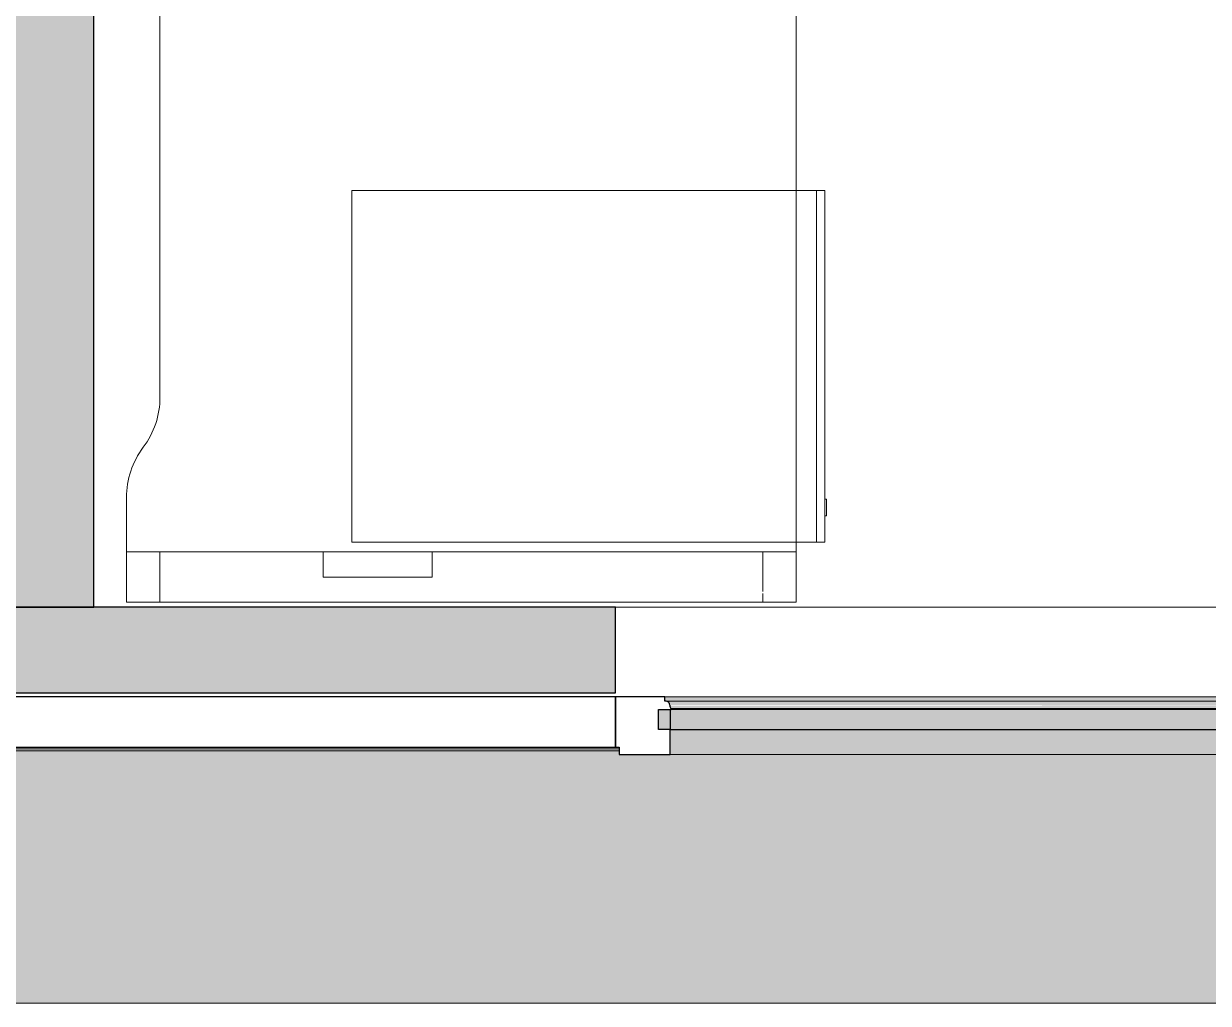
# Model space of a CAD drawing. Header units: millimetres. Extents: x 155927 to 326028, y -36033 to 97293.
# Drawn here: x 217319 to 218734, y 8897 to 10067 of the extents above; entities that cross this region are included whole.
import ezdxf

# ---------------------------------------------------------------- set-up
doc = ezdxf.new("R2010")
doc.units = ezdxf.units.MM
doc.header["$MEASUREMENT"] = 0
for name, color, linetype, lineweight in [('A-GLAZ', 7, 'CONTINUOUS', 9), ('A-WALL-PATT', 7, 'CONTINUOUS', 9), ('I-FURN', 8, 'CONTINUOUS', 9), ('I-WALL', 7, 'CONTINUOUS', 9)]:
    doc.layers.add(name, color=color, linetype=linetype, lineweight=lineweight)

msp = doc.modelspace()

# ---------------------------------------------------------------- hatches: boundary and pattern name
at = {"layer": 'A-GLAZ'}
h = msp.add_hatch(color=256, dxfattribs=at)
h.paths.add_polyline_path([(220856.4, 9255.8), (220853.6, 9257.5), (220854.9, 9256.4), (220856, 9255.9)], flags=0)
h.paths.add_polyline_path([(218089.4, 9255.8), (218086.6, 9257.5), (218087.9, 9256.4), (218089, 9255.9)], flags=0)
h.paths.add_polyline_path([(215322.4, 9255.8), (215319.6, 9257.5), (215320.9, 9256.4), (215322, 9255.9)], flags=0)
for points in [[(219363.8, 9257.5), (219366.6, 9257.5), (219366.6, 9262.5), (218085, 9262.5), (218085, 9257.5), (219362.8, 9257.5)], [(219360.8, 9252.6), (219362.6, 9256.2), (219362.8, 9257.5), (218087.9, 9257), (218090.6, 9253.9), (218091.3, 9252.6), (219360.4, 9252.6)], [(219359.4, 9248.6), (219360.6, 9252.6), (218091, 9251.5), (218092.3, 9248.6), (219351.4, 9248.6)], [(219360.6, 9223.6), (219360.6, 9247.5), (218091, 9247.5), (218091, 9223.6), (218138.2, 9223.6)], [(219360.6, 9193.6), (219360.6, 9223.6), (218091, 9223.6), (218091, 9193.6), (218138.2, 9193.6)], [(222292.8, 8896.6), (222292.8, 8933.6), (222192.8, 8933.6), (222192.8, 9198.3), (222188.5, 9198.3), (222188.5, 9193.6), (220797.2, 9193.6), (220797.2, 9198.3), (219421.5, 9198.3), (219421.5, 9193.6), (218030.2, 9193.6), (218030.2, 9198.3), (216654.5, 9198.3), (216654.5, 9193.6), (215263.2, 9193.6), (215263.2, 9198.3), (215258.8, 9198.3), (215258.8, 8896.6), (222192.8, 8896.6)]]:
    msp.add_hatch(color=256, dxfattribs=at).paths.add_polyline_path(points, flags=0)
h = msp.add_hatch(color=256, dxfattribs=at)
h.paths.add_polyline_path([(219360.6, 9223.6), (219374.6, 9223.6), (219374.6, 9247.5), (219360.6, 9247.5), (219360.6, 9229.8)], flags=0)
h.paths.add_polyline_path([(218077.1, 9223.6), (218091, 9223.6), (218090.8, 9247.5), (218077.1, 9247.5), (218077.1, 9235.4)], flags=0)
h = msp.add_hatch(color=256, dxfattribs=at)
h.paths.add_polyline_path([(222192.8, 9198.3), (222192.8, 9200.4), (222188.5, 9200.4), (222188.5, 9198.3)], flags=0)
h.paths.add_polyline_path([(220564.5, 9198.3), (220797.2, 9198.3), (220797.2, 9200.4), (219421.5, 9200.4), (219421.5, 9198.3), (219431.2, 9198.3)], flags=0)
h.paths.add_polyline_path([(218020.5, 9198.3), (218030.2, 9198.3), (218030.2, 9200.4), (216654.5, 9200.4), (216654.5, 9198.3), (216664.2, 9198.3)], flags=0)
h.paths.add_polyline_path([(215263.2, 9198.3), (215263.2, 9200.4), (215258.8, 9200.4), (215258.8, 9198.3)], flags=0)
at = {"layer": 'A-WALL-PATT'}
for points in [[(217300.8, 9369.6), (217402.8, 9369.6), (217402.8, 13505.6), (217300.8, 13505.6), (217300.8, 10128.1)], [(217923.8, 9267.6), (217923.8, 9369.6), (216760.8, 9369.6), (216760.8, 9267.6), (217531.6, 9267.6)], [(218025.8, 9267.6), (218025.8, 9369.6), (217923.8, 9369.6), (217923.8, 9267.6)]]:
    msp.add_hatch(color=256, dxfattribs=at).paths.add_polyline_path(points, flags=0)

# ---------------------------------------------------------------- linework, layer by layer
at = {"layer": 'A-GLAZ', "lineweight": 30}
for p, q in [((218025.8, 9262.5), (216658.8, 9262.5)), ((218025.8, 9202.6), (218025.8, 9262.5)), ((218085, 9262.5), (218025.8, 9262.5)), ((218025.8, 9262.5), (218025.8, 9202.6)), ((218085, 9257.5), (218085, 9262.5)), ((218086.6, 9257.5), (218085, 9257.5)), ((218077.1, 9223.6), (218077.1, 9247.5)), ((218077.1, 9247.5), (218092.3, 9247.5)), ((219360.6, 9247.5), (218091, 9247.5)), ((218091, 9247.5), (218091, 9223.6)), ((218092.3, 9247.5), (218092.3, 9248.6)), ((218091, 9223.6), (218077.1, 9223.6)), ((218091, 9223.6), (219360.6, 9223.6)), ((218091, 9193.6), (218091, 9223.6)), ((216658.8, 9202.6), (218025.8, 9202.6)), ((218025.8, 9202.6), (218030.2, 9202.6)), ((218030.2, 9202.6), (218030.2, 9193.6)), ((218030.2, 9193.6), (218091, 9193.6))]:
    msp.add_line(p, q, dxfattribs=at)
at = {"layer": 'A-GLAZ'}
for p, q in [((219366.6, 9262.5), (218085, 9262.5)), ((218085, 9257.5), (218086.6, 9257.5)), ((218086.6, 9257.5), (219365.1, 9257.5)), ((218092.3, 9248.6), (219359.4, 9248.6)), ((216654.5, 9200.4), (218030.2, 9200.4)), ((216654.5, 9198.3), (218030.2, 9198.3)), ((218091, 9193.6), (219360.6, 9193.6)), ((215258.8, 8896.6), (222292.8, 8896.6))]:
    msp.add_line(p, q, dxfattribs=at)
at = {"layer": 'A-GLAZ', "lineweight": 30}
for centre, radius, start, end in [((218085.5, 9252.2), 5.36, 3.4261, 78.0476), ((218098.2, 9253), 7.4, 183.4261, 216.5739)]:
    msp.add_arc(centre, radius, start, end, dxfattribs=at)
at = {"layer": 'A-GLAZ'}
for points, knots in [([(218089, 9256.2), (218088.9, 9256.4), (218088.5, 9256.7), (218087.7, 9257.2), (218087, 9257.4), (218086.6, 9257.5)], [-0.4, -0.4, -0.4, -0.4, -0.3, -0.2, 0, 0, 0, 0]), ([(218090.8, 9252.6), (218090.8, 9253), (218090.7, 9253.7), (218090.3, 9254.6), (218090.1, 9255), (218090, 9255.2)], [-1, -1, -1, -1, -0.8, -0.7, -0.6, -0.6, -0.6, -0.6])]:
    msp.add_open_spline(points, degree=3, knots=knots, dxfattribs=at)
msp.add_open_spline([(218092.3, 9248.6), (218092, 9249), (218091.7, 9249.4), (218091.5, 9249.8)], degree=3, dxfattribs=at)
at = {"layer": 'I-FURN'}
for p, q in [((218241.8, 9375.6), (218241.8, 10975.6)), ((218241.8, 10975.6), (218241.8, 9375.6)), ((217481.8, 10452.9), (217481.8, 9620.6)), ((217481.8, 9620.6), (217481.8, 10452.9)), ((217711.1, 9867.2), (217711.1, 9447.2)), ((218241.8, 9867.2), (217711.1, 9867.2)), ((218266.1, 9867.2), (218241.8, 9867.2)), ((218276.1, 9867.2), (218266.1, 9867.2)), ((218266.1, 9867.2), (218266.1, 9447.2)), ((218266.1, 9447.2), (218266.1, 9867.2)), ((218276.1, 9447.2), (218276.1, 9867.2)), ((217441.8, 9500.6), (217441.8, 9375.6)), ((217441.8, 9375.6), (217441.8, 9500.6)), ((218278.1, 9498.8), (218276.1, 9498.8)), ((218278.1, 9498.8), (218278.1, 9478.8)), ((218278.1, 9478.8), (218278.1, 9498.8)), ((218276.1, 9478.8), (218278.1, 9478.8)), ((217711.1, 9447.2), (218241.8, 9447.2)), ((218241.8, 9447.2), (218266.1, 9447.2)), ((218266.1, 9447.2), (218276.1, 9447.2)), ((217481.8, 9435.6), (217441.8, 9435.6)), ((217441.8, 9435.6), (217676.8, 9435.6)), ((217441.8, 9375.6), (217441.8, 9435.6)), ((217441.8, 9375.6), (217441.8, 9435.6)), ((218201.8, 9435.6), (217481.8, 9435.6)), ((217481.8, 9375.6), (217481.8, 9435.6)), ((217481.8, 9375.6), (217481.8, 9435.6)), ((217676.8, 9435.6), (217806.8, 9435.6)), ((217676.8, 9405.6), (217676.8, 9435.6)), ((217676.8, 9405.6), (217676.8, 9435.6)), ((217806.8, 9435.6), (218241.8, 9435.6)), ((217806.8, 9435.6), (217806.8, 9405.6)), ((217806.8, 9405.6), (217806.8, 9435.6)), ((218241.8, 9435.6), (218201.8, 9435.6)), ((218201.8, 9388.5), (218201.8, 9435.6)), ((218201.8, 9388.5), (218201.8, 9435.6)), ((218241.8, 9435.6), (218241.8, 9375.6)), ((218241.8, 9375.6), (218241.8, 9435.6)), ((217806.8, 9405.6), (217676.8, 9405.6)), ((217676.8, 9405.6), (217806.8, 9405.6)), ((218201.8, 9375.6), (218201.8, 9386.2)), ((218201.8, 9375.6), (218201.8, 9386.2)), ((217441.8, 9375.6), (217481.8, 9375.6)), ((218241.8, 9375.6), (217441.8, 9375.6)), ((217441.8, 9375.6), (218241.8, 9375.6)), ((218241.8, 9375.6), (217441.8, 9375.6)), ((217481.8, 9375.6), (218201.8, 9375.6)), ((218201.8, 9375.6), (218241.8, 9375.6))]:
    msp.add_line(p, q, dxfattribs=at)
for centre, start, end in [((217381.8, 9620.6), 323.1301, 0), ((217381.8, 9620.6), 323.1301, 0), ((217541.8, 9500.6), 143.1301, 180), ((217541.8, 9500.6), 143.1301, 180)]:
    msp.add_arc(centre, 100, start, end, dxfattribs=at)
at = {"layer": 'I-WALL', "lineweight": 30}
for p, q in [((217402.8, 9369.6), (217402.8, 13505.6)), ((217923.8, 9369.6), (216760.8, 9369.6)), ((217300.8, 9369.6), (217402.8, 9369.6)), ((218025.8, 9369.6), (217923.8, 9369.6)), ((218025.8, 9267.6), (218025.8, 9369.6)), ((216760.8, 9267.6), (217923.8, 9267.6)), ((217923.8, 9267.6), (218025.8, 9267.6))]:
    msp.add_line(p, q, dxfattribs=at)
at = {"layer": 'I-WALL'}
msp.add_line((218025.8, 9369.6), (219270.2, 9369.6), dxfattribs=at)

doc.saveas('drawing.dxf')
